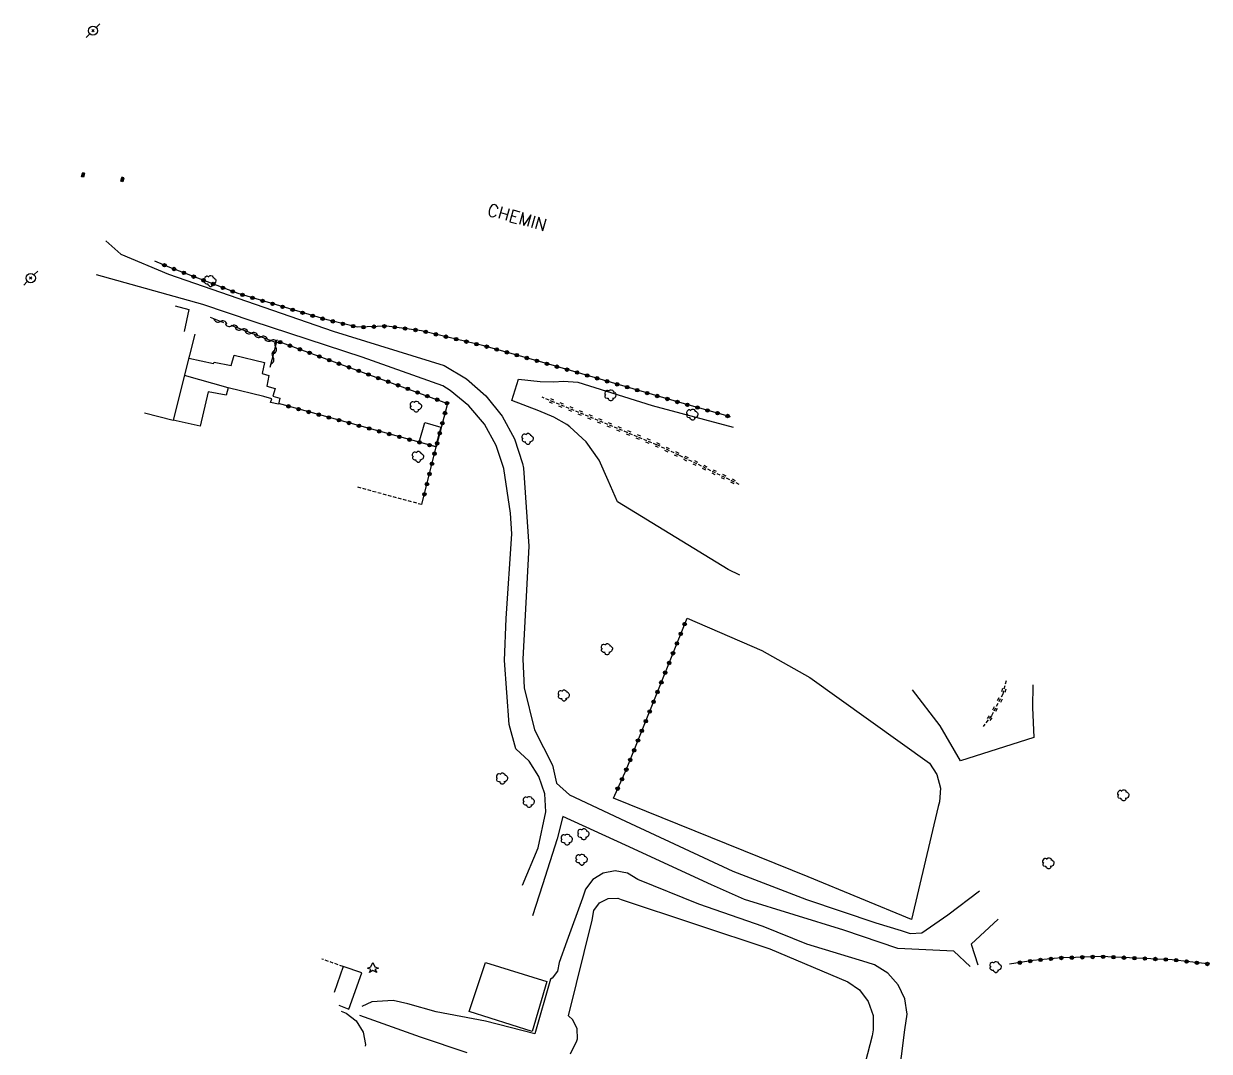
# Model space of a CAD drawing. Header units: millimetres. Extents: x 113000 to 114000, y 124000 to 125000.
# Drawn here: x 113829.7 to 113999.8, y 124351 to 124498.5 of the extents above; entities that cross this region are included whole.
import ezdxf

# ---------------------------------------------------------------- set-up
doc = ezdxf.new("R2010")
doc.units = ezdxf.units.MM
doc.linetypes.add('DASHED', pattern=[0.75, 0.5, -0.25])
doc.layers.get('0').update_dxf_attribs({"linetype": 'CONTINUOUS'})
for name, color, linetype in [('W0017', 7, 'CONTINUOUS'), ('W0071', 7, 'CONTINUOUS'), ('W0101', 7, 'CONTINUOUS'), ('W0104', 1, 'CONTINUOUS'), ('W0112', 1, 'DASHED'), ('W0211', 2, 'CONTINUOUS'), ('W0214', 2, 'CONTINUOUS'), ('W0220', 5, 'DASHED'), ('W0300', 7, 'CONTINUOUS'), ('W0303', 7, 'CONTINUOUS'), ('W0310', 3, 'CONTINUOUS'), ('W0323', 7, 'CONTINUOUS'), ('W0330', 7, 'CONTINUOUS'), ('W0333', 7, 'CONTINUOUS'), ('W0401', 7, 'CONTINUOUS'), ('W0473', 7, 'CONTINUOUS'), ('W0989', 7, 'CONTINUOUS')]:
    doc.layers.add(name, color=color, linetype=linetype)
doc.styles.get("Standard").update_dxf_attribs({"font": 'romans.shx', "width": 0.85})

# ---------------------------------------------------------------- blocks, each defined once
blk = doc.blocks.new('T473')
for p, q in [((-0.166667, 0.166667), (0.166667, -0.166667)), ((-0.166667, -0.166667), (0.166667, 0.166667)), ((0.500001, 0.500001), (1.000002, 1.000002)), ((-1.000002, -1.000002), (-0.500001, -0.500001))]:
    blk.add_line(p, q)
blk.add_ellipse((0, 0), major_axis=(0.471405, 0.471405), ratio=1, start_param=5.4977871438, end_param=11.780972451)
blk = doc.blocks.new('T401')
for p, q in [((-0.3, 0.3), (0, 0.3)), ((-0.3, -0.25), (-0.3, 0.3)), ((-0.3, 0.15), (0, 0.15)), ((-0.3, 0), (0, 0)), ((0, 0.3), (0, -0.25)), ((-0.3, -0.15), (0, -0.15)), ((-0.3, -0.25), (-0.3, -0.3)), ((-0.3, -0.3), (0, -0.3)), ((0, -0.3), (0, -0.25))]:
    blk.add_line(p, q)
blk = doc.blocks.new('T300')
for p, q in [((-0.8, 0.51), (-0.86, 0.34)), ((-0.86, 0.34), (-0.86, 0.17)), ((-0.86, 0.17), (-0.74, 0.06)), ((-0.69, 0.63), (-0.8, 0.51)), ((-0.8, -0.06), (-0.74, 0.06)), ((-0.74, 0.06), (-0.69, 0.11)), ((-0.57, 0.69), (-0.69, 0.63)), ((-0.46, 0.69), (-0.57, 0.69)), ((-0.29, 0.63), (-0.46, 0.69)), ((-0.29, 0.63), (-0.17, 0.74)), ((-0.23, 0.57), (-0.29, 0.63)), ((-0.17, 0.74), (-0.06, 0.8)), ((-0.06, 0.8), (0.06, 0.8)), ((0.06, 0.8), (0.23, 0.74)), ((0.23, 0.74), (0.34, 0.63)), ((0.34, 0.63), (0.4, 0.51)), ((0.46, 0.46), (0.34, 0.46)), ((0.4, 0.51), (0.4, 0.46)), ((0.57, 0.4), (0.46, 0.46)), ((0.57, 0.4), (0.69, 0.29)), ((0.69, 0.29), (0.74, 0.17)), ((0.74, 0.06), (0.69, -0.17)), ((0.74, 0.17), (0.74, 0.06)), ((-0.8, -0.17), (-0.8, -0.06)), ((-0.8, -0.23), (-0.8, -0.17)), ((-0.74, -0.34), (-0.8, -0.23)), ((-0.69, -0.4), (-0.74, -0.34)), ((-0.51, -0.46), (-0.69, -0.4)), ((-0.4, -0.46), (-0.51, -0.46)), ((-0.4, -0.46), (-0.34, -0.46)), ((-0.34, -0.46), (-0.34, -0.4)), ((-0.34, -0.51), (-0.34, -0.46)), ((-0.29, -0.63), (-0.34, -0.51)), ((-0.17, -0.74), (-0.29, -0.63)), ((-0.06, -0.8), (-0.17, -0.74)), ((0.06, -0.8), (-0.06, -0.8)), ((0.17, -0.74), (0.06, -0.8)), ((0.23, -0.69), (0.17, -0.74)), ((0.29, -0.46), (0.23, -0.46)), ((0.29, -0.63), (0.23, -0.69)), ((0.46, -0.4), (0.29, -0.46)), ((0.34, -0.51), (0.29, -0.63)), ((0.34, -0.51), (0.34, -0.46)), ((0.57, -0.34), (0.46, -0.4)), ((0.63, -0.29), (0.57, -0.34)), ((0.69, -0.17), (0.63, -0.29))]:
    blk.add_line(p, q)
blk = doc.blocks.new('T303')
for p, q in [((-0.77, 0), (-0.28, 0.21)), ((-0.28, -0.21), (-0.77, 0)), ((-0.28, 0.21), (0, 0.83)), ((0, 0.83), (0.28, 0.21)), ((0.28, 0.21), (0.83, 0)), ((0.83, 0), (0.28, -0.21)), ((-0.49, -0.63), (-0.28, -0.21)), ((0, -0.35), (-0.49, -0.63)), ((0.56, -0.63), (0, -0.35)), ((0.28, -0.21), (0.56, -0.63))]:
    blk.add_line(p, q)
blk = doc.blocks.new('t323o')
at = {"color": 0, "linetype": 'Continuous'}
for radius in [0.25, 0.15]:
    blk.add_circle((0, 0), radius, dxfattribs=at)
blk = doc.blocks.new('t310o')
at = {"color": 0, "linetype": 'Continuous'}
for centre, start, end in [((-0.5, 0.38), 216.8699, 323.1304), ((0.5, -0.37), 36.8699, 143.1303)]:
    blk.add_arc(centre, 0.625, start, end, dxfattribs=at)
blk = doc.blocks.new('t220o')
at = {"color": 0, "linetype": 'Continuous'}
for p, q in [((-0.25, 0.25), (0.25, 0.25)), ((-0.25, -0.25), (0.25, -0.25))]:
    blk.add_line(p, q, dxfattribs=at)

msp = doc.modelspace()

# ---------------------------------------------------------------- linework, layer by layer
at = {"layer": 'W0017'}
msp.add_lwpolyline([(113875.23, 124356.77), (113875.96, 124356.51), (113877.42, 124355.37), (113878.41, 124353.78), (113878.74, 124351.99), (113878.7, 124351.74)], dxfattribs=at)
at = {"layer": 'W0071'}
for points in [[(113841.45, 124467.34), (113843.64, 124465.46), (113850.48, 124462.59), (113874.1, 124454.39), (113890.05, 124449.48), (113893.23, 124447.55), (113896.02, 124445.09), (113898.34, 124442.18), (113900.12, 124438.91), (113901.29, 124435.37), (113901.43, 124434.74), (113902.2, 124423.55), (113901.33, 124407.31), (113901.52, 124403.17), (113903.01, 124397.16), (113905.56, 124392.1), (113906.15, 124389.49), (113908, 124387.85), (113916.06, 124384.06), (113931.47, 124376.89), (113942.02, 124372.83), (113951.98, 124369.46), (113955.64, 124368.35), (113956.94, 124367.94), (113958.59, 124368.03), (113962.33, 124370.61), (113966.88, 124374.07)], [(113901.27, 124374.89), (113903.51, 124380.23), (113904.64, 124385.4), (113904.46, 124388), (113903.64, 124390.48), (113902.23, 124392.68), (113900.31, 124394.45), (113900.3, 124394.45), (113899.35, 124397.91), (113898.71, 124407.11), (113898.94, 124413.13), (113899.73, 124425.32), (113899.54, 124428.28), (113898.58, 124434.68), (113897.49, 124437.98), (113895.81, 124441.02), (113893.59, 124443.68), (113890.9, 124445.88), (113889.83, 124446.55), (113878.27, 124450.67), (113862.63, 124455.78), (113855.4, 124458.2), (113840.12, 124462.46)], [(113965.53, 124363.18), (113963.2, 124365.41), (113955.16, 124365.77), (113947.4, 124368.4), (113933.16, 124372.79), (113928.38, 124374.92), (113916.06, 124380.62), (113907.07, 124384.72), (113906.27, 124381.51), (113904.13, 124374.9), (113902.7, 124370.47)], [(113969.54, 124369.98), (113965.67, 124366.38), (113966.64, 124363.44)]]:
    msp.add_lwpolyline(points, dxfattribs=at)
at = {"layer": 'W0101'}
for points in [[(113854.27, 124453.95), (113852.74, 124447.91)], [(113852.74, 124447.91), (113851.15, 124441.55), (113847.01, 124442.61)]]:
    msp.add_lwpolyline(points, dxfattribs=at)
at = {"layer": 'W0104'}
for points in [[(113851.42, 124458.01), (113853.37, 124457.51)], [(113853.37, 124457.51), (113852.73, 124454.36)], [(113853.4, 124450.5), (113856.93, 124449.75), (113857.04, 124449.92), (113859.47, 124449.44), (113859.87, 124450.92), (113864.23, 124449.88), (113863.91, 124448.33), (113864.87, 124448.02), (113864.6, 124446.47), (113865.76, 124446.14), (113865.42, 124445.07), (113866.47, 124444.78), (113866.27, 124443.93), (113865.12, 124444.14), (113865.3, 124444.68), (113864.13, 124445), (113859.03, 124446.25)], [(113859.03, 124446.25), (113852.77, 124448)], [(113859.03, 124446.25), (113858.73, 124445.2), (113856.18, 124445.67), (113855.01, 124440.77), (113851.16, 124441.62)], [(113874.91, 124357.64), (113876.37, 124357.08), (113878.22, 124362.3), (113875.55, 124363.21), (113874.24, 124359.46)]]:
    msp.add_lwpolyline(points, dxfattribs=at)
for points in [[(113889.55, 124440.61), (113888.77, 124437.77), (113886.46, 124438.44), (113887.25, 124441.27)], [(113895.95, 124363.79), (113904.78, 124361.06), (113902.65, 124353.86), (113893.63, 124356.74)]]:
    msp.add_lwpolyline(points, close=True, dxfattribs=at)
at = {"layer": 'W0112'}
for points in [[(113877.6, 124432.03), (113886.84, 124429.52)], [(113875.54, 124363.19), (113872.49, 124364.25)]]:
    msp.add_lwpolyline(points, dxfattribs=at)
at = {"layer": 'W0211'}
msp.add_lwpolyline([(113954.77, 124343.13), (113956.15, 124354.12), (113956.48, 124356.34), (113956.15, 124358.55), (113955.19, 124360.58), (113953.7, 124362.25), (113951.78, 124363.41), (113950.76, 124363.76), (113942.09, 124366.41), (113935.81, 124368.95), (113926.59, 124372.15), (113917.82, 124375.66), (113916.33, 124376.59), (113914.6, 124376.93), (113912.87, 124376.61), (113911.37, 124375.68), (113910.31, 124374.27), (113909.89, 124373), (113907.66, 124366.83), (113906.52, 124363.76), (113906.31, 124362.51), (113905.52, 124361.51), (113905.3, 124361.37), (113903.05, 124353.53), (113895.98, 124355.35), (113888.88, 124356.69), (113884.82, 124357.81), (113882.69, 124358.29), (113879.66, 124358.1), (113878.2, 124357.45)], dxfattribs=at)
at = {"layer": 'W0214'}
for points in [[(113908.18, 124350.68), (113909.09, 124352.51), (113909.16, 124352.79), (113909.14, 124354.23), (113908.49, 124355.52), (113907.88, 124356.09), (113911.27, 124369.83), (113911.5, 124371.21), (113912.32, 124372.33), (113913.56, 124372.97), (113914.95, 124372.98), (113915.43, 124372.82), (113936.76, 124365.74), (113947.96, 124361.01), (113949.66, 124359.82), (113950.91, 124358.15), (113951.59, 124356.18), (113951.62, 124354.09), (113951.44, 124353.26), (113947.87, 124339.43)], [(113877.9, 124356.22), (113886.59, 124353.09), (113893.29, 124350.86)]]:
    msp.add_lwpolyline(points, dxfattribs=at)
at = {"layer": 'W0220'}
for points in [[(113932.37, 124432.4), (113923.73, 124436.58), (113920.53, 124438.09), (113916.31, 124439.84), (113905.77, 124444.19), (113904.08, 124444.93)], [(113970.7, 124404.19), (113970.2, 124402.29), (113968.57, 124399.17), (113967.38, 124397.65)]]:
    msp.add_lwpolyline(points, dxfattribs=at)
at = {"layer": 'W0310'}
for points in [[(113858.4, 124455.6), (113856.51, 124456.35)], [(113865.08, 124449.23), (113865.99, 124452.72), (113859.48, 124455.19)]]:
    msp.add_lwpolyline(points, dxfattribs=at)
at = {"layer": 'W0323'}
for points in [[(113931.13, 124442.09), (113924.17, 124444.04), (113904.7, 124449.74), (113895.71, 124452.29), (113886.76, 124454.45), (113881.8, 124455.1), (113877.61, 124454.94), (113873.24, 124455.99), (113860.48, 124459.77), (113850.65, 124463.54), (113848.49, 124464.43)], [(113866.3, 124452.88), (113890.52, 124444.02), (113888.88, 124437.77), (113866.25, 124443.99)], [(113886.84, 124429.52), (113888.88, 124437.77)], [(113914.32, 124387.35), (113916.21, 124391.52), (113924.9, 124413.21)], [(113999.57, 124363.56), (113994.54, 124364.15), (113984.26, 124364.61), (113980.66, 124364.47), (113978.59, 124364.42), (113974.55, 124364.04), (113971.18, 124363.52)]]:
    msp.add_lwpolyline(points, dxfattribs=at)
at = {"layer": 'W0330'}
msp.add_lwpolyline([(113924.9, 124413.21), (113935.62, 124408.57), (113942.5, 124404.66), (113959.67, 124392.39), (113960.76, 124390.73), (113961.27, 124388.8), (113961.12, 124386.81), (113960.93, 124386.18), (113957.09, 124369.92), (113942.26, 124376.04), (113914.32, 124387.35)], dxfattribs=at)
at = {"layer": 'W0333'}
for points in [[(113932.45, 124419.37), (113930.78, 124420.17), (113914.89, 124429.9), (113913.55, 124432.94), (113912.28, 124435.87), (113910.43, 124438.48), (113908.09, 124440.66), (113907.63, 124441), (113905.76, 124442.02), (113903.61, 124442.96), (113899.76, 124444.42), (113900.69, 124447.5), (113903.83, 124447.18), (113905.79, 124447.13), (113907.15, 124447.19), (113909.22, 124447.07), (113919.91, 124443.73), (113931.5, 124440.6)], [(113974.52, 124403.61), (113974.47, 124400.37), (113974.65, 124396.05), (113964.15, 124392.72), (113961.23, 124397.74), (113957.25, 124402.9)]]:
    msp.add_lwpolyline(points, dxfattribs=at)

# ---------------------------------------------------------------- block references
at = {"layer": 'W0220'}
for p, rotation in [((113905.46, 124444.33), 156.4579823535323), ((113906.84, 124443.75), 157.5671368580799), ((113908.23, 124443.18), 157.5671368580799), ((113909.61, 124442.61), 157.5671368580799), ((113911, 124442.03), 157.5671368580799), ((113912.39, 124441.46), 157.5671368580799), ((113913.77, 124440.89), 157.5671368580799), ((113915.16, 124440.32), 157.5671368580799), ((113916.55, 124439.74), 157.4438227351967), ((113917.93, 124439.17), 157.4438227351967), ((113919.32, 124438.59), 157.4438227351967), ((113920.7, 124438.01), 154.806649489311), ((113922.06, 124437.37), 154.806649489311), ((113923.41, 124436.73), 154.806649489311), ((113924.76, 124436.08), 154.1592521941601), ((113926.11, 124435.43), 154.1592521941601), ((113927.46, 124434.77), 154.1592521941601), ((113928.81, 124434.12), 154.1592521941601), ((113930.16, 124433.47), 154.1592521941601), ((113931.52, 124432.81), 154.1592521941601), ((113970.34, 124402.81), 255.4042375806437), ((113969.06, 124400.11), 242.2839422921759), ((113969.76, 124401.44), 242.2839422921759), ((113968.3, 124398.83), 232.052306007411)]:
    msp.add_blockref('t220o', p, dxfattribs=dict(at, rotation=rotation))
at = {"layer": 'W0300'}
for p in [(113856.5, 124461.57), (113913.95, 124445.17), (113886.02, 124443.56), (113925.69, 124442.39), (113902.06, 124438.93), (113886.32, 124436.35), (113913.43, 124408.74), (113907.24, 124402.09), (113898.39, 124390.17), (113987.55, 124387.75), (113902.23, 124386.81), (113907.68, 124381.4), (113910.07, 124382.18), (113909.8, 124378.51), (113976.79, 124378), (113969.22, 124363.1)]:
    msp.add_blockref('T300', p, dxfattribs=at)
at = {"layer": 'W0303'}
msp.add_blockref('T303', (113879.79, 124362.95), dxfattribs=at)
at = {"layer": 'W0310'}
for p, rotation in [((113857.91, 124455.79), 158.3139158058295), ((113859.55, 124455.16), 159.2563653803039), ((113860.95, 124454.63), 159.2563653803039), ((113862.36, 124454.1), 159.2563653803039), ((113863.76, 124453.57), 159.2563653803039), ((113865.16, 124453.04), 159.2563653803039), ((113865.84, 124452.13), 75.29035336696305), ((113865.46, 124450.68), 75.29035336696305)]:
    msp.add_blockref('t310o', p, dxfattribs=dict(at, rotation=rotation))
at = {"layer": 'W0323'}
for p, rotation in [((113849.88, 124463.85), 157.5967209405294), ((113851.27, 124463.3), 159.0222717758612), ((113852.68, 124462.76), 159.0222717758612), ((113854.08, 124462.22), 159.0222717758612), ((113855.48, 124461.69), 159.0222717758612), ((113856.88, 124461.15), 159.0222717758612), ((113858.28, 124460.61), 159.0222717758612), ((113859.68, 124460.08), 159.0222717758612), ((113861.09, 124459.59), 163.489674449786), ((113862.53, 124459.16), 163.489674449786), ((113863.97, 124458.73), 163.489674449786), ((113865.41, 124458.31), 163.489674449786), ((113866.85, 124457.88), 163.489674449786), ((113868.29, 124457.46), 163.489674449786), ((113869.72, 124457.03), 163.489674449786), ((113871.16, 124456.6), 163.489674449786), ((113872.6, 124456.18), 163.489674449786), ((113874.05, 124455.79), 166.550308490998), ((113875.51, 124455.44), 166.550308490998), ((113876.97, 124455.1), 166.550308490998), ((113878.45, 124454.97), 182.2146796734813), ((113879.95, 124455.03), 182.2146796734813), ((113881.45, 124455.09), 182.2146796734813), ((113882.94, 124454.95), 172.4598865161127), ((113884.42, 124454.76), 172.4598865161127), ((113885.91, 124454.56), 172.4598865161127), ((113866.5, 124452.81), 339.8849728799798), ((113887.38, 124454.3), 166.4197575881632), ((113888.84, 124453.94), 166.4197575881632), ((113890.3, 124453.59), 166.4197575881632), ((113891.76, 124453.24), 166.4197575881632), ((113893.22, 124452.89), 166.4197575881632), ((113867.91, 124452.3), 339.8849728799798), ((113869.31, 124451.78), 339.8849728799798), ((113870.72, 124451.27), 339.8849728799798), ((113894.68, 124452.53), 166.4197575881632), ((113896.13, 124452.17), 164.1927004448672), ((113897.57, 124451.76), 164.1927004448672), ((113899.02, 124451.35), 164.1927004448672), ((113872.13, 124450.75), 339.8849728799798), ((113873.54, 124450.23), 339.8849728799798), ((113874.95, 124449.72), 339.8849728799798), ((113900.46, 124450.94), 164.1927004448672), ((113901.9, 124450.53), 164.1927004448672), ((113903.35, 124450.12), 164.1927004448672), ((113904.79, 124449.71), 163.6802641202995), ((113876.36, 124449.2), 339.8849728799798), ((113877.77, 124448.69), 339.8849728799798), ((113879.17, 124448.17), 339.8849728799798), ((113880.58, 124447.65), 339.8849728799798), ((113906.23, 124449.29), 163.6802641202995), ((113907.67, 124448.87), 163.6802641202995), ((113909.11, 124448.45), 163.6802641202995), ((113910.55, 124448.03), 163.6802641202995), ((113881.99, 124447.14), 339.8849728799798), ((113883.4, 124446.62), 339.8849728799798), ((113884.81, 124446.11), 339.8849728799798), ((113911.99, 124447.61), 163.6802641202995), ((113913.43, 124447.18), 163.6802641202995), ((113914.87, 124446.76), 163.6802641202995), ((113916.3, 124446.34), 163.6802641202995), ((113886.22, 124445.59), 339.8849728799798), ((113887.62, 124445.07), 339.8849728799798), ((113889.03, 124444.56), 339.8849728799798), ((113917.74, 124445.92), 163.6802641202995), ((113919.18, 124445.5), 163.6802641202995), ((113920.62, 124445.08), 163.6802641202995), ((113922.06, 124444.66), 163.6802641202995), ((113867.7, 124443.59), 164.6478784179315), ((113869.14, 124443.19), 164.6478784179315), ((113870.59, 124442.79), 164.6478784179315), ((113890.16, 124442.64), 255.3156321323667), ((113890.44, 124444.04), 339.8849728799798), ((113923.5, 124444.23), 163.6802641202995), ((113924.94, 124443.82), 164.3894290951171), ((113926.39, 124443.42), 164.3894290951171), ((113927.83, 124443.01), 164.3894290951171), ((113929.28, 124442.61), 164.3894290951171), ((113872.04, 124442.4), 164.6478784179315), ((113873.48, 124442), 164.6478784179315), ((113874.93, 124441.6), 164.6478784179315), ((113876.38, 124441.21), 164.6478784179315), ((113889.78, 124441.19), 255.3156321323667), ((113930.72, 124442.21), 164.3894290951171), ((113877.82, 124440.81), 164.6478784179315), ((113879.27, 124440.41), 164.6478784179315), ((113880.71, 124440.01), 164.6478784179315), ((113882.16, 124439.62), 164.6478784179315), ((113883.61, 124439.22), 164.6478784179315), ((113889.4, 124439.74), 255.3156321323667), ((113885.05, 124438.82), 164.6478784179315), ((113886.5, 124438.43), 164.6478784179315), ((113887.95, 124438.03), 164.6478784179315), ((113889.02, 124438.29), 255.3156321323667), ((113888.64, 124436.8), 76.12554857078653), ((113888.28, 124435.34), 76.12554857078653), ((113887.56, 124432.43), 76.12554857078653), ((113887.92, 124433.89), 76.12554857078653), ((113887.2, 124430.97), 76.12554857078653), ((113924.55, 124412.33), 68.15396267599776), ((113923.99, 124410.94), 68.15396267599776), ((113923.44, 124409.55), 68.15396267599776), ((113922.88, 124408.15), 68.15396267599776), ((113921.76, 124405.37), 68.15396267599776), ((113922.32, 124406.76), 68.15396267599776), ((113921.2, 124403.98), 68.15396267599776), ((113920.65, 124402.59), 68.15396267599776), ((113920.09, 124401.19), 68.15396267599776), ((113918.97, 124398.41), 68.15396267599776), ((113919.53, 124399.8), 68.15396267599776), ((113918.41, 124397.02), 68.15396267599776), ((113917.85, 124395.62), 68.15396267599776), ((113917.3, 124394.23), 68.15396267599776), ((113916.74, 124392.84), 68.15396267599776), ((113915.56, 124390.08), 65.56639563911557), ((113916.18, 124391.45), 65.56639563911557), ((113914.94, 124388.72), 65.56639563911557), ((113978.62, 124364.42), 181.3000673428413), ((113980.12, 124364.46), 181.3000673428413), ((113981.62, 124364.51), 182.2600835007669), ((113983.12, 124364.56), 182.2600835007669), ((113984.62, 124364.59), 177.4543302541437), ((113986.11, 124364.53), 177.4543302541437), ((113987.61, 124364.46), 177.4543302541437), ((113989.11, 124364.39), 177.4543302541437), ((113990.61, 124364.33), 177.4543302541437), ((113972.66, 124363.75), 188.6287268850839), ((113974.14, 124363.97), 188.6287268850839), ((113975.63, 124364.14), 185.4423393345035), ((113977.13, 124364.28), 185.4423393345035), ((113992.11, 124364.26), 177.4543302541437), ((113993.61, 124364.19), 177.4543302541437), ((113995.1, 124364.09), 173.2254331972604), ((113996.59, 124363.91), 173.2254331972604), ((113998.08, 124363.73), 173.2254331972604), ((113999.57, 124363.56), 173.2254331972604)]:
    msp.add_blockref('t323o', p, dxfattribs=dict(at, rotation=rotation))
at = {"layer": 'W0401'}
for p, rotation in [((113838.05, 124476.84), 164.7099744961882), ((113843.7, 124476.21), 164.6888828720311)]:
    msp.add_blockref('T401', p, dxfattribs=dict(at, rotation=rotation))
at = {"layer": 'W0473'}
for p in [(113839.63, 124497.52), (113830.69, 124462.01)]:
    msp.add_blockref('T473', p, dxfattribs=at)

# ---------------------------------------------------------------- texts
at = {"layer": 'W0989'}
msp.add_text('CHEMIN', height=1.75, rotation=344.3274, dxfattribs=at).set_placement((113896.08, 124471.05))

doc.saveas('drawing.dxf')
